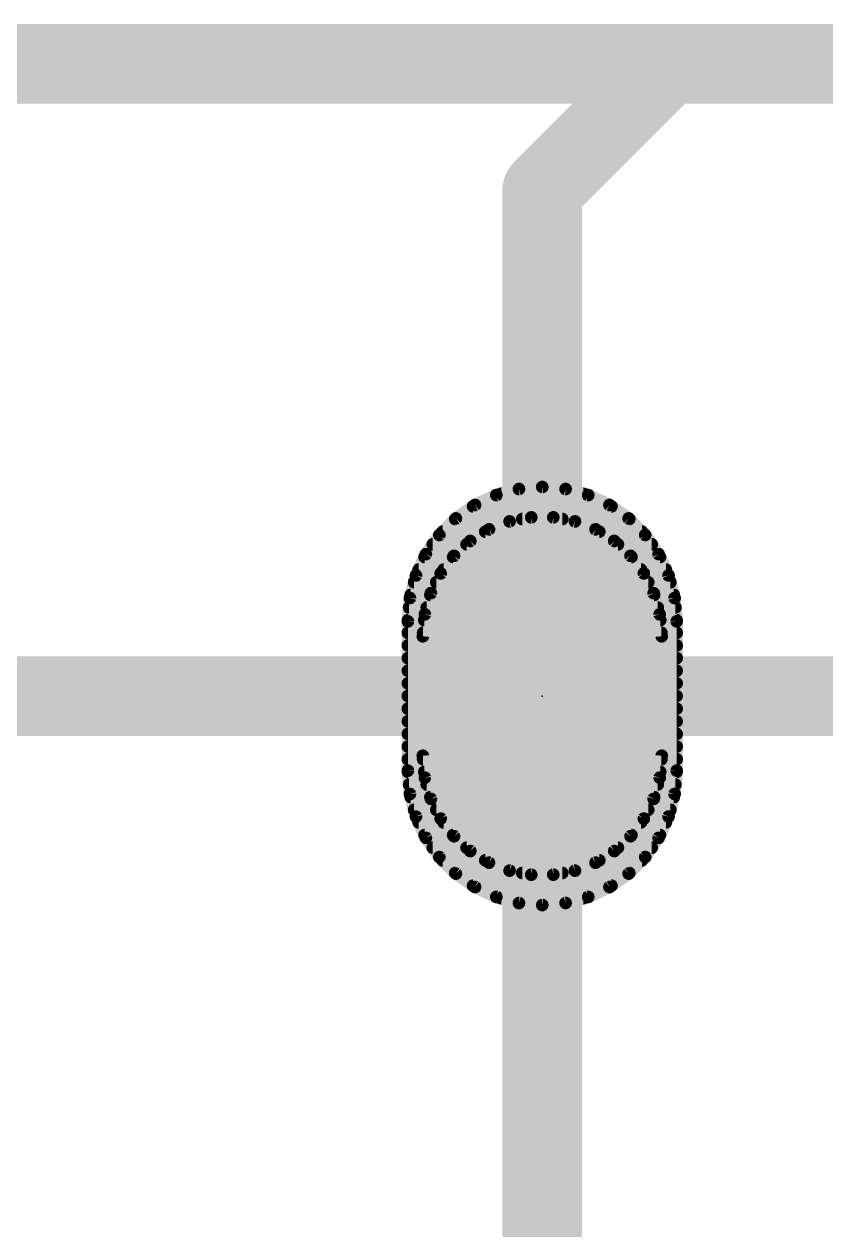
# Model space of a CAD drawing. Extents: x 1 to 105, y 18 to 66.
# Drawn here: x 26.55 to 34.6, y 44.17 to 56.28 of the extents above; entities that cross this region are included whole.
import ezdxf

# ---------------------------------------------------------------- set-up
doc = ezdxf.new("R2010")
doc.units = 0
for name, color, linetype in [('17', 122, 'CONTINUOUS'), ('2', 41, 'CONTINUOUS'), ('23', 53, 'CONTINUOUS'), ('29', 251, 'CONTINUOUS'), ('30', 251, 'CONTINUOUS'), ('4', 41, 'CONTINUOUS'), ('44', 251, 'CONTINUOUS'), ('5', 83, 'CONTINUOUS')]:
    doc.layers.add(name, color=color, linetype=linetype)

# ---------------------------------------------------------------- blocks, each defined once
blk = doc.blocks.new('RECT')
blk.add_solid([(-0.5, -0.5), (0.5, -0.5), (-0.5, 0.5), (0.5, 0.5)])
blk = doc.blocks.new('ROUNDP')
at = {"const_width": 0.5}
blk.add_lwpolyline([(0, -0.25, 1), (0, 0.25, 1), (0, -0.25)], format="xyb", dxfattribs=at)

msp = doc.modelspace()

# ---------------------------------------------------------------- linework, layer by layer
at = {"layer": '2', "const_width": 0.127}
for points in [[(31.2883, 51.5486), (31.075, 51.4491)], [(31.5156, 51.6095), (31.2883, 51.5486)], [(31.3383, 51.562), (32.1617, 51.562)], [(31.75, 51.63), (31.5156, 51.6095)], [(31.9844, 51.6095), (31.75, 51.63)], [(32.2117, 51.5486), (31.9844, 51.6095)], [(32.425, 51.4491), (32.2117, 51.5486)], [(31.075, 51.4491), (30.8822, 51.3142)], [(31.0548, 51.435), (32.4452, 51.435)], [(32.6178, 51.3142), (32.425, 51.4491)], [(30.8822, 51.3142), (30.7158, 51.1478)], [(30.8761, 51.308), (32.6239, 51.308)], [(32.7842, 51.1478), (32.6178, 51.3142)], [(30.7491, 51.181), (32.7509, 51.181)], [(30.7158, 51.1478), (30.5809, 50.955)], [(32.9191, 50.955), (32.7842, 51.1478)], [(30.5809, 50.955), (30.4814, 50.7417)], [(30.6502, 51.054), (32.8498, 51.054)], [(33.0186, 50.7417), (32.9191, 50.955)], [(30.5678, 50.927), (32.9322, 50.927)], [(30.4814, 50.7417), (30.4205, 50.5144)], [(30.5086, 50.8), (32.9914, 50.8)], [(33.0795, 50.5144), (33.0186, 50.7417)], [(30.463, 50.673), (33.037, 50.673)], [(30.4205, 50.5144), (30.4, 50.28)], [(30.429, 50.546), (33.071, 50.546)], [(33.1, 50.28), (33.0795, 50.5144)], [(30.4122, 50.419), (33.0878, 50.419)], [(30.4, 50.28), (30.4, 48.78)], [(30.4011, 50.292), (33.099, 50.292)], [(33.1, 48.78), (33.1, 50.28)], [(30.4, 50.165), (33.1, 50.165)], [(30.4, 50.038), (33.1, 50.038)], [(30.4, 49.911), (33.1, 49.911)], [(30.4, 49.784), (33.1, 49.784)], [(30.4, 49.657), (33.1, 49.657)], [(30.4, 49.53), (33.1, 49.53)], [(30.4, 49.403), (33.1, 49.403)], [(30.4, 49.276), (33.1, 49.276)], [(30.4, 49.149), (33.1, 49.149)], [(30.4, 49.022), (33.1, 49.022)], [(30.4, 48.895), (33.1, 48.895)], [(30.4, 48.78), (30.4205, 48.5456)], [(30.401, 48.768), (33.099, 48.768)], [(33.0795, 48.5456), (33.1, 48.78)], [(30.4122, 48.641), (33.0878, 48.641)], [(30.4205, 48.5456), (30.4814, 48.3183)], [(30.429, 48.514), (33.071, 48.514)], [(33.0186, 48.3183), (33.0795, 48.5456)], [(30.463, 48.387), (33.037, 48.387)], [(30.4814, 48.3183), (30.5809, 48.105)], [(32.9191, 48.105), (33.0186, 48.3183)], [(30.5086, 48.26), (32.9914, 48.26)], [(30.5678, 48.133), (32.9322, 48.133)], [(30.5809, 48.105), (30.7158, 47.9122)], [(32.7842, 47.9122), (32.9191, 48.105)], [(30.6502, 48.006), (32.8498, 48.006)], [(30.7158, 47.9122), (30.8822, 47.7458)], [(32.6178, 47.7458), (32.7842, 47.9122)], [(30.7491, 47.879), (32.7509, 47.879)], [(30.8761, 47.752), (32.6239, 47.752)], [(30.8822, 47.7458), (31.075, 47.6109)], [(32.425, 47.6109), (32.6178, 47.7458)], [(31.0548, 47.625), (32.4452, 47.625)], [(31.075, 47.6109), (31.2883, 47.5114)], [(32.2117, 47.5114), (32.425, 47.6109)], [(31.2883, 47.5114), (31.5156, 47.4505)], [(31.3383, 47.498), (32.1617, 47.498)], [(31.5156, 47.4505), (31.75, 47.43)], [(31.75, 47.43), (31.9844, 47.4505)], [(31.9844, 47.4505), (32.2117, 47.5114)]]:
    msp.add_lwpolyline(points, dxfattribs=at)
at = {"layer": '2', "const_width": 0.0635}
for points in [[(31.2801, 51.5793, 1), (31.2965, 51.5179)], [(31.3017, 51.5198, 1), (31.2749, 51.5774)], [(31.3383, 51.5938, 1), (31.3383, 51.5303)], [(31.5128, 51.6411, 1), (31.5183, 51.5779)], [(31.5238, 51.5788, 1), (31.5074, 51.6402)], [(31.7528, 51.6616, 1), (31.7472, 51.5984)], [(31.7528, 51.5984, 1), (31.7472, 51.6616)], [(31.9926, 51.6402, 1), (31.9762, 51.5788)], [(31.9817, 51.5779, 1), (31.9872, 51.6411)], [(32.1617, 51.5303, 1), (32.1617, 51.5938)], [(32.2251, 51.5774, 1), (32.1983, 51.5198)], [(32.2035, 51.5179, 1), (32.2199, 51.5793)], [(31.0548, 51.4668, 1), (31.0548, 51.4032)], [(31.0616, 51.4779, 1), (31.0884, 51.4204)], [(31.0932, 51.4231, 1), (31.0568, 51.4751)], [(32.4432, 51.4751, 1), (32.4068, 51.4231)], [(32.4116, 51.4204, 1), (32.4384, 51.4779)], [(32.4452, 51.4032, 1), (32.4452, 51.4668)], [(30.8761, 51.3398, 1), (30.8761, 51.2762)], [(30.864, 51.3402, 1), (30.9004, 51.2882)], [(30.9047, 51.2917, 1), (30.8598, 51.3366)], [(32.6402, 51.3366, 1), (32.5953, 51.2917)], [(32.5996, 51.2882, 1), (32.636, 51.3402)], [(32.6239, 51.2762, 1), (32.6239, 51.3398)], [(30.7491, 51.2128, 1), (30.7491, 51.1493)], [(32.7509, 51.1493, 1), (32.7509, 51.2128)], [(30.6934, 51.1702, 1), (30.7383, 51.1253)], [(30.7418, 51.1296, 1), (30.6898, 51.166)], [(32.8102, 51.166, 1), (32.7582, 51.1296)], [(32.7617, 51.1253, 1), (32.8066, 51.1702)], [(30.5549, 50.9732, 1), (30.6069, 50.9368)], [(30.6096, 50.9416, 1), (30.5521, 50.9684)], [(30.6502, 51.0858, 1), (30.6502, 51.0222)], [(32.8498, 51.0222, 1), (32.8498, 51.0858)], [(32.9479, 50.9684, 1), (32.8904, 50.9416)], [(32.8931, 50.9368, 1), (32.9451, 50.9732)], [(30.5678, 50.9588, 1), (30.5678, 50.8952)], [(32.9322, 50.8952, 1), (32.9322, 50.9588)], [(30.4526, 50.7551, 1), (30.5102, 50.7283)], [(30.5121, 50.7335, 1), (30.4507, 50.7499)], [(30.5086, 50.8318, 1), (30.5086, 50.7683)], [(33.0493, 50.7499, 1), (32.9879, 50.7335)], [(32.9898, 50.7283, 1), (33.0474, 50.7551)], [(32.9914, 50.7683, 1), (32.9914, 50.8318)], [(30.463, 50.7048, 1), (30.463, 50.6412)], [(33.037, 50.6412, 1), (33.037, 50.7048)], [(30.3898, 50.5226, 1), (30.4512, 50.5062)], [(30.4521, 50.5117, 1), (30.3889, 50.5172)], [(30.429, 50.5778, 1), (30.429, 50.5142)], [(33.1111, 50.5172, 1), (33.0479, 50.5117)], [(33.0488, 50.5062, 1), (33.1102, 50.5226)], [(33.071, 50.5142, 1), (33.071, 50.5778)], [(30.4122, 50.4508, 1), (30.4122, 50.3873)], [(33.0878, 50.3873, 1), (33.0878, 50.4508)], [(30.3684, 50.2828, 1), (30.4316, 50.2772)], [(30.4318, 50.28, 1), (30.3683, 50.28)], [(30.4011, 50.3238, 1), (30.4011, 50.2602)], [(33.1318, 50.28, 1), (33.0682, 50.28)], [(33.0684, 50.2772, 1), (33.1316, 50.2828)], [(33.099, 50.2602, 1), (33.099, 50.3238)], [(30.4, 50.1968, 1), (30.4, 50.1332)], [(33.1, 50.1332, 1), (33.1, 50.1968)], [(30.4, 50.0698, 1), (30.4, 50.0063)], [(33.1, 50.0063, 1), (33.1, 50.0698)], [(30.4, 49.9428, 1), (30.4, 49.8792)], [(33.1, 49.8792, 1), (33.1, 49.9428)], [(30.4, 49.8158, 1), (30.4, 49.7522)], [(33.1, 49.7522, 1), (33.1, 49.8158)], [(30.4, 49.6888, 1), (30.4, 49.6253)], [(33.1, 49.6253, 1), (33.1, 49.6888)], [(30.4, 49.5618, 1), (30.4, 49.4982)], [(33.1, 49.4982, 1), (33.1, 49.5618)], [(30.4, 49.4348, 1), (30.4, 49.3713)], [(33.1, 49.3713, 1), (33.1, 49.4348)], [(30.4, 49.3078, 1), (30.4, 49.2443)], [(33.1, 49.2443, 1), (33.1, 49.3078)], [(30.4, 49.1808, 1), (30.4, 49.1172)], [(33.1, 49.1172, 1), (33.1, 49.1808)], [(30.4, 49.0538, 1), (30.4, 48.9903)], [(33.1, 48.9903, 1), (33.1, 49.0538)], [(30.4, 48.9268, 1), (30.4, 48.8633)], [(33.1, 48.8633, 1), (33.1, 48.9268)], [(30.4316, 48.7828, 1), (30.3684, 48.7772)], [(30.401, 48.7998, 1), (30.401, 48.7362)], [(33.1316, 48.7772, 1), (33.0684, 48.7828)], [(33.099, 48.7362, 1), (33.099, 48.7998)], [(30.3683, 48.78, 1), (30.4318, 48.78)], [(30.4122, 48.6728, 1), (30.4122, 48.6093)], [(33.0682, 48.78, 1), (33.1318, 48.78)], [(33.0878, 48.6093, 1), (33.0878, 48.6728)], [(30.4512, 48.5538, 1), (30.3898, 48.5374)], [(30.3889, 48.5428, 1), (30.4521, 48.5483)], [(30.429, 48.5458, 1), (30.429, 48.4823)], [(33.0479, 48.5483, 1), (33.1111, 48.5428)], [(33.1102, 48.5374, 1), (33.0488, 48.5538)], [(33.071, 48.4823, 1), (33.071, 48.5458)], [(30.463, 48.4188, 1), (30.463, 48.3552)], [(30.5102, 48.3317, 1), (30.4526, 48.3049)], [(30.4507, 48.3101, 1), (30.5121, 48.3265)], [(32.9879, 48.3265, 1), (33.0493, 48.3101)], [(33.0474, 48.3049, 1), (32.9898, 48.3317)], [(33.037, 48.3552, 1), (33.037, 48.4188)], [(30.5086, 48.2918, 1), (30.5086, 48.2283)], [(32.9914, 48.2283, 1), (32.9914, 48.2918)], [(30.5678, 48.1648, 1), (30.5678, 48.1013)], [(30.6069, 48.1232, 1), (30.5549, 48.0868)], [(30.5521, 48.0916, 1), (30.6096, 48.1184)], [(32.8904, 48.1184, 1), (32.9479, 48.0916)], [(32.9451, 48.0868, 1), (32.8931, 48.1232)], [(32.9322, 48.1013, 1), (32.9322, 48.1648)], [(30.6502, 48.0378, 1), (30.6502, 47.9742)], [(30.7383, 47.9347, 1), (30.6934, 47.8898)], [(32.8066, 47.8898, 1), (32.7617, 47.9347)], [(32.8498, 47.9742, 1), (32.8498, 48.0378)], [(30.6898, 47.894, 1), (30.7418, 47.9304)], [(30.7491, 47.9108, 1), (30.7491, 47.8473)], [(32.7509, 47.8473, 1), (32.7509, 47.9108)], [(32.7582, 47.9304, 1), (32.8102, 47.894)], [(30.8761, 47.7838, 1), (30.8761, 47.7203)], [(30.9004, 47.7718, 1), (30.864, 47.7198)], [(30.8598, 47.7234, 1), (30.9047, 47.7683)], [(32.5953, 47.7683, 1), (32.6402, 47.7234)], [(32.636, 47.7198, 1), (32.5996, 47.7718)], [(32.6239, 47.7203, 1), (32.6239, 47.7838)], [(31.0548, 47.6568, 1), (31.0548, 47.5932)], [(31.0884, 47.6396, 1), (31.0616, 47.5821)], [(31.0568, 47.5849, 1), (31.0932, 47.6369)], [(32.4068, 47.6369, 1), (32.4432, 47.5849)], [(32.4384, 47.5821, 1), (32.4116, 47.6396)], [(32.4452, 47.5932, 1), (32.4452, 47.6568)], [(31.2965, 47.5421, 1), (31.2801, 47.4807)], [(31.2749, 47.4826, 1), (31.3017, 47.5402)], [(31.3383, 47.5298, 1), (31.3383, 47.4663)], [(31.5183, 47.4821, 1), (31.5128, 47.4189)], [(31.5074, 47.4198, 1), (31.5238, 47.4812)], [(31.7472, 47.4616, 1), (31.7528, 47.3984)], [(31.7472, 47.3984, 1), (31.7528, 47.4616)], [(31.9762, 47.4812, 1), (31.9926, 47.4198)], [(31.9872, 47.4189, 1), (31.9817, 47.4821)], [(32.1617, 47.4663, 1), (32.1617, 47.5298)], [(32.1983, 47.5402, 1), (32.2251, 47.4826)], [(32.2199, 47.4807, 1), (32.2035, 47.5421)]]:
    msp.add_lwpolyline(points, format="xyb", dxfattribs=at)
at = {"layer": '23'}
msp.add_point((31.75, 49.53), dxfattribs=at)
at = {"layer": '4'}
for points, const_width in [([(21.59, 55.88), (33.02, 55.88)], 0.8), ([(31.75, 54.61), (33.02, 55.88)], 0.8), ([(33.02, 55.88), (44.45, 55.88)], 0.8), ([(31.75, 52.28), (31.75, 54.61)], 0.8), ([(31.6393, 51.3249), (31.4216, 51.2842)], 0.127), ([(31.549, 51.308), (31.951, 51.308)], 0.127), ([(31.8607, 51.3249), (31.6393, 51.3249)], 0.127), ([(32.0784, 51.2842), (31.8607, 51.3249)], 0.127), ([(31.2151, 51.2042), (31.0268, 51.0876)], 0.127), ([(31.1776, 51.181), (32.3224, 51.181)], 0.127), ([(31.4216, 51.2842), (31.2151, 51.2042)], 0.127), ([(32.2849, 51.2042), (32.0784, 51.2842)], 0.127), ([(32.4732, 51.0876), (32.2849, 51.2042)], 0.127), ([(31.0268, 51.0876), (30.8632, 50.9384)], 0.127), ([(32.6368, 50.9384), (32.4732, 51.0876)], 0.127), ([(30.8632, 50.9384), (30.7297, 50.7617)], 0.127), ([(30.99, 51.054), (32.51, 51.054)], 0.127), ([(32.7703, 50.7617), (32.6368, 50.9384)], 0.127), ([(30.8546, 50.927), (32.6454, 50.927)], 0.127), ([(30.7297, 50.7617), (30.631, 50.5635)], 0.127), ([(30.7587, 50.8), (32.7414, 50.8)], 0.127), ([(32.869, 50.5635), (32.7703, 50.7617)], 0.127), ([(30.6856, 50.673), (32.8144, 50.673)], 0.127), ([(30.631, 50.5635), (30.5704, 50.3505)], 0.127), ([(30.6261, 50.546), (32.8739, 50.546)], 0.127), ([(32.9296, 50.3505), (32.869, 50.5635)], 0.127), ([(30.5704, 50.3505), (30.55, 50.13)], 0.127), ([(30.5899, 50.419), (32.9101, 50.419)], 0.127), ([(32.95, 50.13), (32.9296, 50.3505)], 0.127), ([(30.565, 50.292), (32.935, 50.292)], 0.127), ([(30.55, 50.13), (32.95, 50.13)], 0.127), ([(30.5532, 50.165), (32.9468, 50.165)], 0.127), ([(30.5704, 48.7095), (30.55, 48.93)], 0.127), ([(30.55, 48.93), (32.95, 48.93)], 0.127), ([(30.5532, 48.895), (32.9468, 48.895)], 0.127), ([(32.95, 48.93), (32.9296, 48.7095)], 0.127), ([(30.565, 48.768), (32.935, 48.768)], 0.127), ([(30.631, 48.4965), (30.5704, 48.7095)], 0.127), ([(30.5899, 48.641), (32.9101, 48.641)], 0.127), ([(32.9296, 48.7095), (32.869, 48.4965)], 0.127), ([(30.6261, 48.514), (32.8739, 48.514)], 0.127), ([(30.7297, 48.2983), (30.631, 48.4965)], 0.127), ([(32.869, 48.4965), (32.7703, 48.2983)], 0.127), ([(30.6856, 48.387), (32.8144, 48.387)], 0.127), ([(30.8632, 48.1216), (30.7297, 48.2983)], 0.127), ([(32.7703, 48.2983), (32.6368, 48.1216)], 0.127), ([(30.7587, 48.26), (32.7414, 48.26)], 0.127), ([(30.8546, 48.133), (32.6454, 48.133)], 0.127), ([(31.0268, 47.9724), (30.8632, 48.1216)], 0.127), ([(32.6368, 48.1216), (32.4732, 47.9724)], 0.127), ([(30.99, 48.006), (32.51, 48.006)], 0.127), ([(31.2151, 47.8558), (31.0268, 47.9724)], 0.127), ([(32.4732, 47.9724), (32.2849, 47.8558)], 0.127), ([(31.1776, 47.879), (32.3224, 47.879)], 0.127), ([(31.4216, 47.7758), (31.2151, 47.8558)], 0.127), ([(32.2849, 47.8558), (32.0784, 47.7758)], 0.127), ([(31.6393, 47.7351), (31.4216, 47.7758)], 0.127), ([(31.549, 47.752), (31.951, 47.752)], 0.127), ([(31.8607, 47.7351), (31.6393, 47.7351)], 0.127), ([(32.0784, 47.7758), (31.8607, 47.7351)], 0.127), ([(31.75, 46.78), (31.75, 44.66)], 0.8)]:
    msp.add_lwpolyline(points, dxfattribs=dict(at, const_width=const_width))
for points, const_width in [([(33.02, 56.08, 1), (33.02, 55.68)], 0.4), ([(33.1614, 55.7386, 1), (32.8786, 56.0214)], 0.4), ([(33.02, 55.68, 1), (33.02, 56.08)], 0.4), ([(31.95, 54.61, 1), (31.55, 54.61)], 0.4), ([(31.6086, 54.7514, 1), (31.8914, 54.4686)], 0.4), ([(31.55, 52.28, 1), (31.95, 52.28)], 0.4), ([(31.549, 51.3398, 1), (31.549, 51.2762)], 0.0635), ([(31.6393, 51.3566, 1), (31.6393, 51.2931)], 0.0635), ([(31.6451, 51.2937, 1), (31.6334, 51.3561)], 0.0635), ([(31.8666, 51.3561, 1), (31.8549, 51.2937)], 0.0635), ([(31.8607, 51.2931, 1), (31.8607, 51.3566)], 0.0635), ([(31.951, 51.2762, 1), (31.951, 51.3398)], 0.0635), ([(31.1776, 51.2128, 1), (31.1776, 51.1493)], 0.0635), ([(31.2036, 51.2338, 1), (31.2266, 51.1746)], 0.0635), ([(31.2318, 51.1772, 1), (31.1984, 51.2312)], 0.0635), ([(31.4158, 51.3154, 1), (31.4274, 51.253)], 0.0635), ([(31.4331, 51.2546, 1), (31.4101, 51.3138)], 0.0635), ([(32.0899, 51.3138, 1), (32.0669, 51.2546)], 0.0635), ([(32.0726, 51.253, 1), (32.0842, 51.3154)], 0.0635), ([(32.3016, 51.2312, 1), (32.2682, 51.1772)], 0.0635), ([(32.2734, 51.1746, 1), (32.2964, 51.2338)], 0.0635), ([(32.3224, 51.1493, 1), (32.3224, 51.2128)], 0.0635), ([(31.0101, 51.1146, 1), (31.0436, 51.0606)], 0.0635), ([(31.0482, 51.0642, 1), (31.0054, 51.1111)], 0.0635), ([(32.4946, 51.1111, 1), (32.4518, 51.0642)], 0.0635), ([(32.4564, 51.0606, 1), (32.4899, 51.1146)], 0.0635), ([(30.8885, 50.9193, 1), (30.8379, 50.9576)], 0.0635), ([(30.99, 51.0858, 1), (30.99, 51.0222)], 0.0635), ([(32.51, 51.0222, 1), (32.51, 51.0858)], 0.0635), ([(32.6621, 50.9576, 1), (32.6115, 50.9193)], 0.0635), ([(30.8546, 50.9588, 1), (30.8546, 50.8952)], 0.0635), ([(30.8418, 50.9619, 1), (30.8846, 50.915)], 0.0635), ([(32.6154, 50.915, 1), (32.6582, 50.9619)], 0.0635), ([(32.6454, 50.8952, 1), (32.6454, 50.9588)], 0.0635), ([(30.7044, 50.7809, 1), (30.7551, 50.7426)], 0.0635), ([(30.7582, 50.7476, 1), (30.7013, 50.7759)], 0.0635), ([(30.7587, 50.8318, 1), (30.7587, 50.7683)], 0.0635), ([(32.7987, 50.7759, 1), (32.7418, 50.7476)], 0.0635), ([(32.7414, 50.7683, 1), (32.7414, 50.8318)], 0.0635), ([(32.7449, 50.7426, 1), (32.7956, 50.7809)], 0.0635), ([(30.6856, 50.7048, 1), (30.6856, 50.6412)], 0.0635), ([(32.8144, 50.6412, 1), (32.8144, 50.7048)], 0.0635), ([(30.6261, 50.5778, 1), (30.6261, 50.5142)], 0.0635), ([(30.6026, 50.5776, 1), (30.6595, 50.5493)], 0.0635), ([(30.6616, 50.5548, 1), (30.6005, 50.5722)], 0.0635), ([(32.8995, 50.5722, 1), (32.8384, 50.5548)], 0.0635), ([(32.8405, 50.5493, 1), (32.8974, 50.5776)], 0.0635), ([(32.8739, 50.5142, 1), (32.8739, 50.5778)], 0.0635), ([(30.602, 50.3476, 1), (30.5388, 50.3534)], 0.0635), ([(30.5899, 50.4508, 1), (30.5899, 50.3873)], 0.0635), ([(32.9612, 50.3534, 1), (32.898, 50.3476)], 0.0635), ([(32.9101, 50.3873, 1), (32.9101, 50.4508)], 0.0635), ([(30.565, 50.3238, 1), (30.565, 50.2602)], 0.0635), ([(30.5399, 50.3592, 1), (30.601, 50.3418)], 0.0635), ([(32.899, 50.3418, 1), (32.9601, 50.3592)], 0.0635), ([(32.935, 50.2602, 1), (32.935, 50.3238)], 0.0635), ([(30.55, 50.1618, 1), (30.55, 50.0983)], 0.0635), ([(30.5184, 50.1329, 1), (30.5816, 50.1271)], 0.0635), ([(30.5532, 50.1968, 1), (30.5532, 50.1332)], 0.0635), ([(32.9184, 50.1271, 1), (32.9816, 50.1329)], 0.0635), ([(32.9468, 50.1332, 1), (32.9468, 50.1968)], 0.0635), ([(32.95, 50.0983, 1), (32.95, 50.1618)], 0.0635), ([(30.5816, 48.9329, 1), (30.5184, 48.9271)], 0.0635), ([(30.55, 48.9618, 1), (30.55, 48.8982)], 0.0635), ([(30.5532, 48.9268, 1), (30.5532, 48.8633)], 0.0635), ([(32.9816, 48.9271, 1), (32.9184, 48.9329)], 0.0635), ([(32.9468, 48.8633, 1), (32.9468, 48.9268)], 0.0635), ([(32.95, 48.8982, 1), (32.95, 48.9618)], 0.0635), ([(30.565, 48.7998, 1), (30.565, 48.7362)], 0.0635), ([(32.935, 48.7362, 1), (32.935, 48.7998)], 0.0635), ([(30.601, 48.7182, 1), (30.5399, 48.7008)], 0.0635), ([(30.5388, 48.7066, 1), (30.602, 48.7124)], 0.0635), ([(30.5899, 48.6728, 1), (30.5899, 48.6093)], 0.0635), ([(32.898, 48.7124, 1), (32.9612, 48.7066)], 0.0635), ([(32.9601, 48.7008, 1), (32.899, 48.7182)], 0.0635), ([(32.9101, 48.6093, 1), (32.9101, 48.6728)], 0.0635), ([(30.6261, 48.5458, 1), (30.6261, 48.4823)], 0.0635), ([(32.8739, 48.4823, 1), (32.8739, 48.5458)], 0.0635), ([(30.6595, 48.5107, 1), (30.6026, 48.4824)], 0.0635), ([(30.6005, 48.4878, 1), (30.6616, 48.5052)], 0.0635), ([(32.8384, 48.5052, 1), (32.8995, 48.4878)], 0.0635), ([(32.8974, 48.4824, 1), (32.8405, 48.5107)], 0.0635), ([(30.6856, 48.4188, 1), (30.6856, 48.3552)], 0.0635), ([(30.7551, 48.3174, 1), (30.7044, 48.2791)], 0.0635), ([(30.7013, 48.2841, 1), (30.7582, 48.3124)], 0.0635), ([(32.7418, 48.3124, 1), (32.7987, 48.2841)], 0.0635), ([(32.7956, 48.2791, 1), (32.7449, 48.3174)], 0.0635), ([(32.8144, 48.3552, 1), (32.8144, 48.4188)], 0.0635), ([(30.7587, 48.2918, 1), (30.7587, 48.2283)], 0.0635), ([(32.7414, 48.2283, 1), (32.7414, 48.2918)], 0.0635), ([(30.8546, 48.1648, 1), (30.8546, 48.1013)], 0.0635), ([(30.8846, 48.145, 1), (30.8418, 48.0981)], 0.0635), ([(30.8379, 48.1024, 1), (30.8885, 48.1407)], 0.0635), ([(32.6115, 48.1407, 1), (32.6621, 48.1024)], 0.0635), ([(32.6582, 48.0981, 1), (32.6154, 48.145)], 0.0635), ([(32.6454, 48.1013, 1), (32.6454, 48.1648)], 0.0635), ([(30.99, 48.0378, 1), (30.99, 47.9742)], 0.0635), ([(31.0436, 47.9994, 1), (31.0101, 47.9454)], 0.0635), ([(31.0054, 47.9489, 1), (31.0482, 47.9958)], 0.0635), ([(32.4518, 47.9958, 1), (32.4946, 47.9489)], 0.0635), ([(32.4899, 47.9454, 1), (32.4564, 47.9994)], 0.0635), ([(32.51, 47.9742, 1), (32.51, 48.0378)], 0.0635), ([(31.1776, 47.9108, 1), (31.1776, 47.8473)], 0.0635), ([(31.2266, 47.8854, 1), (31.2036, 47.8262)], 0.0635), ([(31.1984, 47.8288, 1), (31.2318, 47.8828)], 0.0635), ([(32.2682, 47.8828, 1), (32.3016, 47.8288)], 0.0635), ([(32.2964, 47.8262, 1), (32.2734, 47.8854)], 0.0635), ([(32.3224, 47.8473, 1), (32.3224, 47.9108)], 0.0635), ([(31.4274, 47.807, 1), (31.4158, 47.7446)], 0.0635), ([(31.4101, 47.7462, 1), (31.4331, 47.8054)], 0.0635), ([(31.549, 47.7838, 1), (31.549, 47.7203)], 0.0635), ([(31.6393, 47.7669, 1), (31.6393, 47.7034)], 0.0635), ([(31.6334, 47.7039, 1), (31.6451, 47.7663)], 0.0635), ([(31.8549, 47.7663, 1), (31.8666, 47.7039)], 0.0635), ([(31.8607, 47.7034, 1), (31.8607, 47.7669)], 0.0635), ([(31.951, 47.7203, 1), (31.951, 47.7838)], 0.0635), ([(32.0669, 47.8054, 1), (32.0899, 47.7462)], 0.0635), ([(32.0842, 47.7446, 1), (32.0726, 47.807)], 0.0635), ([(31.95, 46.78, 1), (31.55, 46.78)], 0.4), ([(31.55, 44.66, 1), (31.95, 44.66)], 0.4)]:
    msp.add_lwpolyline(points, format="xyb", dxfattribs=dict(at, const_width=const_width))
at = {"layer": '44'}
for centre in [(31.75, 52.28), (31.73, 49.53), (31.75, 46.78), (31.75, 44.66)]:
    msp.add_circle(centre, 0, dxfattribs=at)
at = {"layer": '5'}
for points, const_width in [([(31.2883, 51.5486), (31.075, 51.4491)], 0.127), ([(31.5156, 51.6095), (31.2883, 51.5486)], 0.127), ([(31.3383, 51.562), (32.1617, 51.562)], 0.127), ([(31.75, 51.63), (31.5156, 51.6095)], 0.127), ([(31.9844, 51.6095), (31.75, 51.63)], 0.127), ([(32.2117, 51.5486), (31.9844, 51.6095)], 0.127), ([(32.425, 51.4491), (32.2117, 51.5486)], 0.127), ([(31.075, 51.4491), (30.8822, 51.3142)], 0.127), ([(31.0548, 51.435), (32.4452, 51.435)], 0.127), ([(32.6178, 51.3142), (32.425, 51.4491)], 0.127), ([(30.8822, 51.3142), (30.7158, 51.1478)], 0.127), ([(30.8761, 51.308), (32.6239, 51.308)], 0.127), ([(32.7842, 51.1478), (32.6178, 51.3142)], 0.127), ([(30.7491, 51.181), (32.7509, 51.181)], 0.127), ([(30.7158, 51.1478), (30.5809, 50.955)], 0.127), ([(32.9191, 50.955), (32.7842, 51.1478)], 0.127), ([(30.5809, 50.955), (30.4814, 50.7417)], 0.127), ([(30.6502, 51.054), (32.8498, 51.054)], 0.127), ([(33.0186, 50.7417), (32.9191, 50.955)], 0.127), ([(30.5678, 50.927), (32.9322, 50.927)], 0.127), ([(30.4814, 50.7417), (30.4205, 50.5144)], 0.127), ([(30.5086, 50.8), (32.9914, 50.8)], 0.127), ([(33.0795, 50.5144), (33.0186, 50.7417)], 0.127), ([(30.463, 50.673), (33.037, 50.673)], 0.127), ([(30.4205, 50.5144), (30.4, 50.28)], 0.127), ([(30.429, 50.546), (33.071, 50.546)], 0.127), ([(33.1, 50.28), (33.0795, 50.5144)], 0.127), ([(30.4122, 50.419), (33.0878, 50.419)], 0.127), ([(30.4, 50.28), (30.4, 48.78)], 0.127), ([(30.4011, 50.292), (33.099, 50.292)], 0.127), ([(33.1, 48.78), (33.1, 50.28)], 0.127), ([(30.4, 50.165), (33.1, 50.165)], 0.127), ([(30.4, 50.038), (33.1, 50.038)], 0.127), ([(31.73, 49.53), (20.3, 49.53)], 0.8), ([(30.4, 49.911), (33.1, 49.911)], 0.127), ([(43.16, 49.53), (31.73, 49.53)], 0.8), ([(30.4, 49.784), (33.1, 49.784)], 0.127), ([(30.4, 49.657), (33.1, 49.657)], 0.127), ([(30.4, 49.53), (33.1, 49.53)], 0.127), ([(30.4, 49.403), (33.1, 49.403)], 0.127), ([(30.4, 49.276), (33.1, 49.276)], 0.127), ([(30.4, 49.149), (33.1, 49.149)], 0.127), ([(30.4, 49.022), (33.1, 49.022)], 0.127), ([(30.4, 48.895), (33.1, 48.895)], 0.127), ([(30.4, 48.78), (30.4205, 48.5456)], 0.127), ([(30.401, 48.768), (33.099, 48.768)], 0.127), ([(33.0795, 48.5456), (33.1, 48.78)], 0.127), ([(30.4122, 48.641), (33.0878, 48.641)], 0.127), ([(30.4205, 48.5456), (30.4814, 48.3183)], 0.127), ([(30.429, 48.514), (33.071, 48.514)], 0.127), ([(33.0186, 48.3183), (33.0795, 48.5456)], 0.127), ([(30.463, 48.387), (33.037, 48.387)], 0.127), ([(30.4814, 48.3183), (30.5809, 48.105)], 0.127), ([(32.9191, 48.105), (33.0186, 48.3183)], 0.127), ([(30.5086, 48.26), (32.9914, 48.26)], 0.127), ([(30.5678, 48.133), (32.9322, 48.133)], 0.127), ([(30.5809, 48.105), (30.7158, 47.9122)], 0.127), ([(32.7842, 47.9122), (32.9191, 48.105)], 0.127), ([(30.6502, 48.006), (32.8498, 48.006)], 0.127), ([(30.7158, 47.9122), (30.8822, 47.7458)], 0.127), ([(32.6178, 47.7458), (32.7842, 47.9122)], 0.127), ([(30.7491, 47.879), (32.7509, 47.879)], 0.127), ([(30.8761, 47.752), (32.6239, 47.752)], 0.127), ([(30.8822, 47.7458), (31.075, 47.6109)], 0.127), ([(32.425, 47.6109), (32.6178, 47.7458)], 0.127), ([(31.0548, 47.625), (32.4452, 47.625)], 0.127), ([(31.075, 47.6109), (31.2883, 47.5114)], 0.127), ([(32.2117, 47.5114), (32.425, 47.6109)], 0.127), ([(31.2883, 47.5114), (31.5156, 47.4505)], 0.127), ([(31.3383, 47.498), (32.1617, 47.498)], 0.127), ([(31.5156, 47.4505), (31.75, 47.43)], 0.127), ([(31.75, 47.43), (31.9844, 47.4505)], 0.127), ([(31.9844, 47.4505), (32.2117, 47.5114)], 0.127)]:
    msp.add_lwpolyline(points, dxfattribs=dict(at, const_width=const_width))
for points, const_width in [([(31.2801, 51.5793, 1), (31.2965, 51.5179)], 0.0635), ([(31.3017, 51.5198, 1), (31.2749, 51.5774)], 0.0635), ([(31.3383, 51.5938, 1), (31.3383, 51.5303)], 0.0635), ([(31.5128, 51.6411, 1), (31.5183, 51.5779)], 0.0635), ([(31.5238, 51.5788, 1), (31.5074, 51.6402)], 0.0635), ([(31.7528, 51.6616, 1), (31.7472, 51.5984)], 0.0635), ([(31.7528, 51.5984, 1), (31.7472, 51.6616)], 0.0635), ([(31.9926, 51.6402, 1), (31.9762, 51.5788)], 0.0635), ([(31.9817, 51.5779, 1), (31.9872, 51.6411)], 0.0635), ([(32.1617, 51.5303, 1), (32.1617, 51.5938)], 0.0635), ([(32.2251, 51.5774, 1), (32.1983, 51.5198)], 0.0635), ([(32.2035, 51.5179, 1), (32.2199, 51.5793)], 0.0635), ([(31.0548, 51.4668, 1), (31.0548, 51.4032)], 0.0635), ([(31.0616, 51.4779, 1), (31.0884, 51.4204)], 0.0635), ([(31.0932, 51.4231, 1), (31.0568, 51.4751)], 0.0635), ([(32.4432, 51.4751, 1), (32.4068, 51.4231)], 0.0635), ([(32.4116, 51.4204, 1), (32.4384, 51.4779)], 0.0635), ([(32.4452, 51.4032, 1), (32.4452, 51.4668)], 0.0635), ([(30.8761, 51.3398, 1), (30.8761, 51.2762)], 0.0635), ([(30.864, 51.3402, 1), (30.9004, 51.2882)], 0.0635), ([(30.9047, 51.2917, 1), (30.8598, 51.3366)], 0.0635), ([(32.6402, 51.3366, 1), (32.5953, 51.2917)], 0.0635), ([(32.5996, 51.2882, 1), (32.636, 51.3402)], 0.0635), ([(32.6239, 51.2762, 1), (32.6239, 51.3398)], 0.0635), ([(30.7491, 51.2128, 1), (30.7491, 51.1493)], 0.0635), ([(32.7509, 51.1493, 1), (32.7509, 51.2128)], 0.0635), ([(30.6934, 51.1702, 1), (30.7383, 51.1253)], 0.0635), ([(30.7418, 51.1296, 1), (30.6898, 51.166)], 0.0635), ([(32.8102, 51.166, 1), (32.7582, 51.1296)], 0.0635), ([(32.7617, 51.1253, 1), (32.8066, 51.1702)], 0.0635), ([(30.5549, 50.9732, 1), (30.6069, 50.9368)], 0.0635), ([(30.6096, 50.9416, 1), (30.5521, 50.9684)], 0.0635), ([(30.6502, 51.0858, 1), (30.6502, 51.0222)], 0.0635), ([(32.8498, 51.0222, 1), (32.8498, 51.0858)], 0.0635), ([(32.9479, 50.9684, 1), (32.8904, 50.9416)], 0.0635), ([(32.8931, 50.9368, 1), (32.9451, 50.9732)], 0.0635), ([(30.5678, 50.9588, 1), (30.5678, 50.8952)], 0.0635), ([(32.9322, 50.8952, 1), (32.9322, 50.9588)], 0.0635), ([(30.4526, 50.7551, 1), (30.5102, 50.7283)], 0.0635), ([(30.5121, 50.7335, 1), (30.4507, 50.7499)], 0.0635), ([(30.5086, 50.8318, 1), (30.5086, 50.7683)], 0.0635), ([(33.0493, 50.7499, 1), (32.9879, 50.7335)], 0.0635), ([(32.9898, 50.7283, 1), (33.0474, 50.7551)], 0.0635), ([(32.9914, 50.7683, 1), (32.9914, 50.8318)], 0.0635), ([(30.463, 50.7048, 1), (30.463, 50.6412)], 0.0635), ([(33.037, 50.6412, 1), (33.037, 50.7048)], 0.0635), ([(30.3898, 50.5226, 1), (30.4512, 50.5062)], 0.0635), ([(30.4521, 50.5117, 1), (30.3889, 50.5172)], 0.0635), ([(30.429, 50.5778, 1), (30.429, 50.5142)], 0.0635), ([(33.1111, 50.5172, 1), (33.0479, 50.5117)], 0.0635), ([(33.0488, 50.5062, 1), (33.1102, 50.5226)], 0.0635), ([(33.071, 50.5142, 1), (33.071, 50.5778)], 0.0635), ([(30.4122, 50.4508, 1), (30.4122, 50.3873)], 0.0635), ([(33.0878, 50.3873, 1), (33.0878, 50.4508)], 0.0635), ([(30.3684, 50.2828, 1), (30.4316, 50.2772)], 0.0635), ([(30.4318, 50.28, 1), (30.3683, 50.28)], 0.0635), ([(30.4011, 50.3238, 1), (30.4011, 50.2602)], 0.0635), ([(33.1318, 50.28, 1), (33.0682, 50.28)], 0.0635), ([(33.0684, 50.2772, 1), (33.1316, 50.2828)], 0.0635), ([(33.099, 50.2602, 1), (33.099, 50.3238)], 0.0635), ([(30.4, 50.1968, 1), (30.4, 50.1332)], 0.0635), ([(33.1, 50.1332, 1), (33.1, 50.1968)], 0.0635), ([(30.4, 50.0698, 1), (30.4, 50.0063)], 0.0635), ([(33.1, 50.0063, 1), (33.1, 50.0698)], 0.0635), ([(30.4, 49.9428, 1), (30.4, 49.8792)], 0.0635), ([(31.73, 49.73, 1), (31.73, 49.33)], 0.4), ([(31.73, 49.33, 1), (31.73, 49.73)], 0.4), ([(33.1, 49.8792, 1), (33.1, 49.9428)], 0.0635), ([(30.4, 49.8158, 1), (30.4, 49.7522)], 0.0635), ([(33.1, 49.7522, 1), (33.1, 49.8158)], 0.0635), ([(30.4, 49.6888, 1), (30.4, 49.6253)], 0.0635), ([(33.1, 49.6253, 1), (33.1, 49.6888)], 0.0635), ([(30.4, 49.5618, 1), (30.4, 49.4982)], 0.0635), ([(33.1, 49.4982, 1), (33.1, 49.5618)], 0.0635), ([(30.4, 49.4348, 1), (30.4, 49.3713)], 0.0635), ([(33.1, 49.3713, 1), (33.1, 49.4348)], 0.0635), ([(30.4, 49.3078, 1), (30.4, 49.2443)], 0.0635), ([(33.1, 49.2443, 1), (33.1, 49.3078)], 0.0635), ([(30.4, 49.1808, 1), (30.4, 49.1172)], 0.0635), ([(33.1, 49.1172, 1), (33.1, 49.1808)], 0.0635), ([(30.4, 49.0538, 1), (30.4, 48.9903)], 0.0635), ([(33.1, 48.9903, 1), (33.1, 49.0538)], 0.0635), ([(30.4, 48.9268, 1), (30.4, 48.8633)], 0.0635), ([(33.1, 48.8633, 1), (33.1, 48.9268)], 0.0635), ([(30.4316, 48.7828, 1), (30.3684, 48.7772)], 0.0635), ([(30.401, 48.7998, 1), (30.401, 48.7362)], 0.0635), ([(33.1316, 48.7772, 1), (33.0684, 48.7828)], 0.0635), ([(33.099, 48.7362, 1), (33.099, 48.7998)], 0.0635), ([(30.3683, 48.78, 1), (30.4318, 48.78)], 0.0635), ([(30.4122, 48.6728, 1), (30.4122, 48.6093)], 0.0635), ([(33.0682, 48.78, 1), (33.1318, 48.78)], 0.0635), ([(33.0878, 48.6093, 1), (33.0878, 48.6728)], 0.0635), ([(30.4512, 48.5538, 1), (30.3898, 48.5374)], 0.0635), ([(30.3889, 48.5428, 1), (30.4521, 48.5483)], 0.0635), ([(30.429, 48.5458, 1), (30.429, 48.4823)], 0.0635), ([(33.0479, 48.5483, 1), (33.1111, 48.5428)], 0.0635), ([(33.1102, 48.5374, 1), (33.0488, 48.5538)], 0.0635), ([(33.071, 48.4823, 1), (33.071, 48.5458)], 0.0635), ([(30.463, 48.4188, 1), (30.463, 48.3552)], 0.0635), ([(30.5102, 48.3317, 1), (30.4526, 48.3049)], 0.0635), ([(30.4507, 48.3101, 1), (30.5121, 48.3265)], 0.0635), ([(32.9879, 48.3265, 1), (33.0493, 48.3101)], 0.0635), ([(33.0474, 48.3049, 1), (32.9898, 48.3317)], 0.0635), ([(33.037, 48.3552, 1), (33.037, 48.4188)], 0.0635), ([(30.5086, 48.2918, 1), (30.5086, 48.2283)], 0.0635), ([(32.9914, 48.2283, 1), (32.9914, 48.2918)], 0.0635), ([(30.5678, 48.1648, 1), (30.5678, 48.1013)], 0.0635), ([(30.6069, 48.1232, 1), (30.5549, 48.0868)], 0.0635), ([(30.5521, 48.0916, 1), (30.6096, 48.1184)], 0.0635), ([(32.8904, 48.1184, 1), (32.9479, 48.0916)], 0.0635), ([(32.9451, 48.0868, 1), (32.8931, 48.1232)], 0.0635), ([(32.9322, 48.1013, 1), (32.9322, 48.1648)], 0.0635), ([(30.6502, 48.0378, 1), (30.6502, 47.9742)], 0.0635), ([(30.7383, 47.9347, 1), (30.6934, 47.8898)], 0.0635), ([(32.8066, 47.8898, 1), (32.7617, 47.9347)], 0.0635), ([(32.8498, 47.9742, 1), (32.8498, 48.0378)], 0.0635), ([(30.6898, 47.894, 1), (30.7418, 47.9304)], 0.0635), ([(30.7491, 47.9108, 1), (30.7491, 47.8473)], 0.0635), ([(32.7509, 47.8473, 1), (32.7509, 47.9108)], 0.0635), ([(32.7582, 47.9304, 1), (32.8102, 47.894)], 0.0635), ([(30.8761, 47.7838, 1), (30.8761, 47.7203)], 0.0635), ([(30.9004, 47.7718, 1), (30.864, 47.7198)], 0.0635), ([(30.8598, 47.7234, 1), (30.9047, 47.7683)], 0.0635), ([(32.5953, 47.7683, 1), (32.6402, 47.7234)], 0.0635), ([(32.636, 47.7198, 1), (32.5996, 47.7718)], 0.0635), ([(32.6239, 47.7203, 1), (32.6239, 47.7838)], 0.0635), ([(31.0548, 47.6568, 1), (31.0548, 47.5932)], 0.0635), ([(31.0884, 47.6396, 1), (31.0616, 47.5821)], 0.0635), ([(31.0568, 47.5849, 1), (31.0932, 47.6369)], 0.0635), ([(32.4068, 47.6369, 1), (32.4432, 47.5849)], 0.0635), ([(32.4384, 47.5821, 1), (32.4116, 47.6396)], 0.0635), ([(32.4452, 47.5932, 1), (32.4452, 47.6568)], 0.0635), ([(31.2965, 47.5421, 1), (31.2801, 47.4807)], 0.0635), ([(31.2749, 47.4826, 1), (31.3017, 47.5402)], 0.0635), ([(31.3383, 47.5298, 1), (31.3383, 47.4663)], 0.0635), ([(31.5183, 47.4821, 1), (31.5128, 47.4189)], 0.0635), ([(31.5074, 47.4198, 1), (31.5238, 47.4812)], 0.0635), ([(31.7472, 47.4616, 1), (31.7528, 47.3984)], 0.0635), ([(31.7472, 47.3984, 1), (31.7528, 47.4616)], 0.0635), ([(31.9762, 47.4812, 1), (31.9926, 47.4198)], 0.0635), ([(31.9872, 47.4189, 1), (31.9817, 47.4821)], 0.0635), ([(32.1617, 47.4663, 1), (32.1617, 47.5298)], 0.0635), ([(32.1983, 47.5402, 1), (32.2251, 47.4826)], 0.0635), ([(32.2199, 47.4807, 1), (32.2035, 47.5421)], 0.0635)]:
    msp.add_lwpolyline(points, format="xyb", dxfattribs=dict(at, const_width=const_width))

# ---------------------------------------------------------------- block references
at = {"layer": '17', "xscale": 0.0002, "yscale": 0.0002, "rotation": 270}
for p in [(31.75, 52.28), (31.75, 52.28), (31.75, 52.28), (31.75, 52.28), (31.75, 52.28), (31.75, 52.28), (31.75, 52.28), (31.75, 52.28), (31.75, 52.28), (31.75, 52.28), (31.75, 52.28), (31.75, 52.28), (31.75, 52.28), (31.75, 52.28), (31.75, 52.28), (31.75, 52.28), (31.73, 49.53), (31.73, 49.53), (31.73, 49.53), (31.73, 49.53), (31.73, 49.53), (31.73, 49.53), (31.73, 49.53), (31.73, 49.53), (31.73, 49.53), (31.73, 49.53), (31.73, 49.53), (31.73, 49.53), (31.73, 49.53), (31.73, 49.53), (31.73, 49.53), (31.73, 49.53), (31.75, 46.78), (31.75, 46.78), (31.75, 46.78), (31.75, 46.78), (31.75, 46.78), (31.75, 46.78), (31.75, 46.78), (31.75, 46.78), (31.75, 46.78), (31.75, 46.78), (31.75, 46.78), (31.75, 46.78), (31.75, 46.78), (31.75, 46.78), (31.75, 46.78), (31.75, 46.78), (31.75, 44.66), (31.75, 44.66), (31.75, 44.66), (31.75, 44.66), (31.75, 44.66), (31.75, 44.66), (31.75, 44.66), (31.75, 44.66), (31.75, 44.66), (31.75, 44.66), (31.75, 44.66), (31.75, 44.66), (31.75, 44.66), (31.75, 44.66), (31.75, 44.66), (31.75, 44.66)]:
    msp.add_blockref('ROUNDP', p, dxfattribs=at)
at = {"layer": '29', "xscale": 0.2034, "yscale": 0.2034, "rotation": 270}
for p in [(31.75, 52.28), (31.73, 49.53), (31.75, 46.78), (31.75, 44.66)]:
    msp.add_blockref('ROUNDP', p, dxfattribs=at)
at = {"layer": '30', "xscale": 0.2034, "yscale": 0.2034, "rotation": 270}
for p in [(31.75, 52.28), (31.73, 49.53), (31.75, 46.78), (31.75, 44.66)]:
    msp.add_blockref('ROUNDP', p, dxfattribs=at)
at = {"layer": '4', "xscale": 2.15, "yscale": 0.8}
for p, rotation in [((31.75, 51.205), 90), ((31.75, 47.855), 270), ((31.75, 43.585), 90)]:
    msp.add_blockref('RECT', p, dxfattribs=dict(at, rotation=rotation))

doc.saveas('drawing.dxf')
